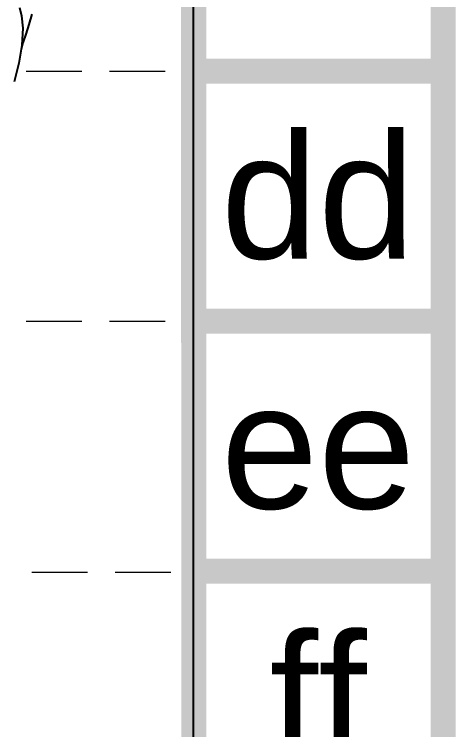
# Model space of a CAD drawing. Header units: inches. Extents: x 2547543 to 2548696, y 7125653 to 7126375.
# Drawn here: x 2548664.7 to 2548696.5, y 7125787 to 7125838.5 of the extents above; entities that cross this region are included whole.
import ezdxf
from ezdxf.enums import TextEntityAlignment as Align

# ---------------------------------------------------------------- set-up
doc = ezdxf.new("R2010")
doc.units = ezdxf.units.IN
doc.header["$MEASUREMENT"] = 0
doc.linetypes.add('HIDDEN', pattern=[0.375, 0.25, -0.125])
for name, color, linetype in [('BASE', 7, 'Continuous'), ('CONT-MJR', 6, 'Continuous'), ('CONT-MNR', 14, 'Continuous'), ('GRID', 254, 'HIDDEN')]:
    doc.layers.add(name, color=color, linetype=linetype)
doc.styles.get("Standard").update_dxf_attribs({"font": 'ARIAL.TTF'})

msp = doc.modelspace()

# ---------------------------------------------------------------- linework, layer by layer
at = {"layer": 'BASE', "color": 9}
msp.add_line((2548677.583313586, 7126356.376313465), (2548677.583313586, 7125672.376313475), dxfattribs=at)
at = {"layer": 'BASE', "const_width": 1.799999999973807}
for points in [[(2547543.583313602, 7125654.376313475), (2548695.583313586, 7125654.376313475), (2548695.583313586, 7126374.376313465), (2547543.583313602, 7126374.376313465)], [(2547561.543997881, 7125672.371599755), (2548677.633600889, 7125672.340385177), (2548677.610338688, 7126356.384924904), (2547561.770809304, 7126356.405646428)]]:
    msp.add_lwpolyline(points, close=True, dxfattribs=at)
for points in [[(2548695.583313586, 7125834.376313472), (2548677.583313586, 7125834.376313472)], [(2548695.583313586, 7125816.376313472), (2548677.583313586, 7125816.376313472)], [(2548695.583313586, 7125798.376313473), (2548677.583313586, 7125798.376313473)]]:
    msp.add_lwpolyline(points, dxfattribs=at)
at = {"layer": 'CONT-MJR', "color": 35, "elevation": 575}
msp.add_lwpolyline([(2548665.980928686, 7125838.469677493), (2548665.772894841, 7125837.725671198)], dxfattribs=at)
at = {"layer": 'CONT-MJR', "color": 35, "extrusion": (0.9488270237746377, -0.3157962617811732, 0), "elevation": 167930.0440658769}
msp.add_lwpolyline([(7566046.524759453, 575.0000000000009), (7566045.785213443, 575.0000000000009)], dxfattribs=at)
at = {"layer": 'CONT-MJR', "color": 35, "extrusion": (0.9486205618106789, -0.3164159125423248, 0), "elevation": 162988.3112374027}
msp.add_lwpolyline([(7566153.853448004, 575.0000000000009), (7566153.208777014, 575.0000000000009)], dxfattribs=at)
at = {"layer": 'CONT-MJR', "color": 35, "extrusion": (0.9696772452202286, -0.2443891161694987, 0), "elevation": 729905.9185846497}
msp.add_lwpolyline([(7532627.491008818, 575), (7532627.002653482, 575)], dxfattribs=at)
at = {"layer": 'CONT-MNR', "color": 35, "elevation": 574}
msp.add_lwpolyline([(2548665.094369256, 7125838.943962049), (2548665.245573105, 7125838.351292893)], dxfattribs=at)
at = {"layer": 'CONT-MNR', "color": 35, "extrusion": (0.9961593743449452, 0.08755855700436967, 0), "elevation": 3162804.899930413}
msp.add_lwpolyline([(6875313.222517578, 574), (6875312.333727219, 574)], dxfattribs=at)
at = {"layer": 'CONT-MNR', "color": 35, "extrusion": (0.9983622052177991, -0.05720932784654319, 0), "elevation": 2136826.760857303}
msp.add_lwpolyline([(7259974.236552739, 574), (7259973.011501952, 574)], dxfattribs=at)
at = {"layer": 'CONT-MNR', "color": 35, "extrusion": (0.9866827741696989, -0.162656395991019, 0), "elevation": 1355661.260878119}
msp.add_lwpolyline([(7445496.577086516, 574.0000000000009), (7445495.254624796, 574.0000000000009)], dxfattribs=at)
at = {"layer": 'CONT-MNR', "color": 35, "extrusion": (0.9730979293666908, -0.2303918832386656, 0), "elevation": 838366.1403060912}
msp.add_lwpolyline([(7521326.96109365, 574.0000000000009), (7521325.588338823, 574.0000000000009)], dxfattribs=at)
at = {"layer": 'GRID', "color": 252, "linetype": 'HIDDEN', "lineweight": 0, "ltscale": 16}
for p, q in [((2547561.583313602, 7125834.376313472), (2548677.583313586, 7125834.376313472)), ((2547561.583313602, 7125816.376313472), (2548677.583313586, 7125816.376313472)), ((2547561.986892405, 7125798.2968139), (2548677.986892388, 7125798.2968139))]:
    msp.add_line(p, q, dxfattribs=at)

# ---------------------------------------------------------------- texts
at = {"layer": 'BASE'}
for s, p in [('dd', (2548686.583313586, 7125825.376313472)), ('ee', (2548686.583313586, 7125807.376313472)), ('ff', (2548686.583313586, 7125789.376313473))]:
    msp.add_text(s, height=8.999999999869033, dxfattribs=at).set_placement(p, align=Align.MIDDLE_CENTER)

doc.saveas('drawing.dxf')
